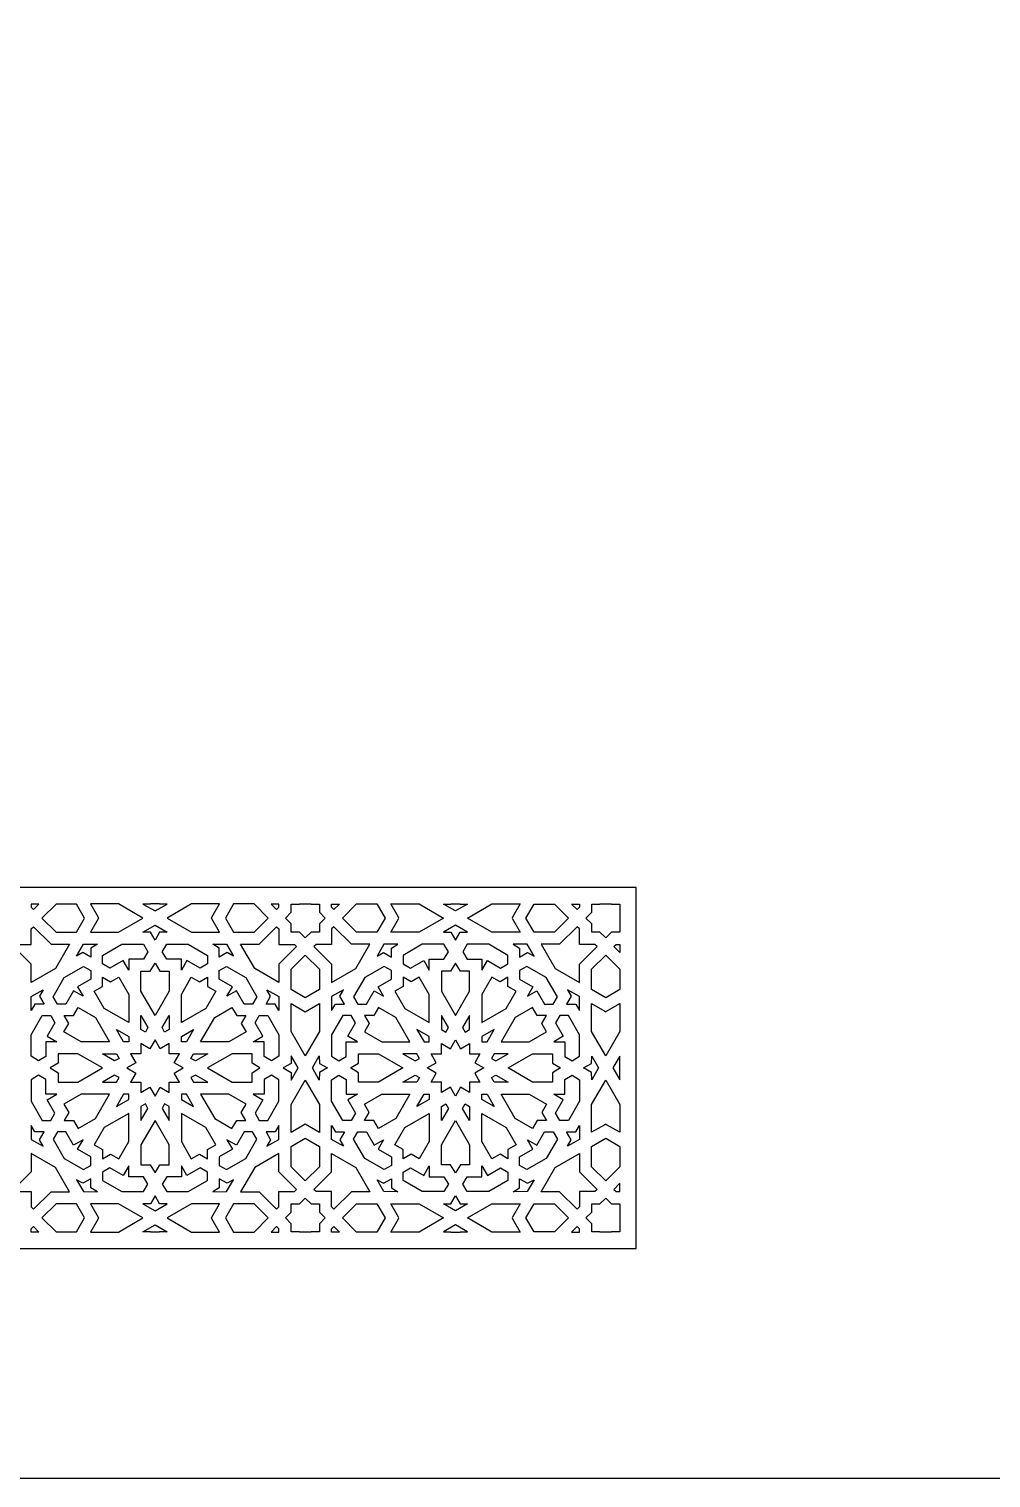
# Model space of a CAD drawing. Extents: x -425 to 425, y -1100 to 1100.
# Drawn here: x -209.2 to 25.6, y -1100 to -746.6 of the extents above; entities that cross this region are included whole.
import ezdxf

# ---------------------------------------------------------------- set-up
doc = ezdxf.new("R2010")
doc.units = 0
doc.layers.add('LAYER_1', color=18, linetype='CONTINUOUS')
doc.layers.add('LAYER_2', color=5, linetype='CONTINUOUS')

msp = doc.modelspace()

# ---------------------------------------------------------------- linework, layer by layer
at = {"layer": 'LAYER_1'}
for points in [[(-425, -1100), (425, -1100), (425, 1100), (-425, 1100)], [(-208.65, -960.01), (-208.65, -960.79), (-208.09, -961.34), (-206.75, -960.01)], [(-206, -963.44), (-202.56, -966.88), (-197.58, -966.88), (-195.59, -963.44), (-197.58, -960.01), (-202.56, -960.01)], [(-192.22, -963.44), (-192.27, -963.65), (-194.14, -966.88), (-187.3, -966.88), (-181.37, -963.44), (-187.3, -960), (-194.14, -960), (-192.27, -963.23)], [(-179.53, -960), (-179.53, -960.01), (-181.35, -960.03), (-178.41, -961.71), (-175.48, -960.02), (-177.29, -960.01), (-177.29, -960)], [(-175.45, -963.44), (-169.51, -966.89), (-162.67, -966.88), (-164.54, -963.65), (-164.59, -963.44), (-164.54, -963.23), (-162.67, -960), (-169.51, -960)], [(-161.23, -963.44), (-159.23, -966.88), (-154.25, -966.88), (-150.8, -963.44), (-154.25, -960), (-159.23, -960)], [(-150.07, -960.01), (-148.73, -961.34), (-148.17, -960.79), (-148.17, -960.01)], [(-141.75, -968.29), (-143.17, -966.88), (-145.19, -966.88), (-145.19, -964.87), (-146.61, -963.44), (-145.19, -962.02), (-145.19, -960.01), (-143.17, -960.01), (-143.16, -960), (-141.75, -960), (-140.33, -960), (-140.33, -960.01), (-138.31, -960.01), (-138.31, -962.02), (-136.89, -963.44), (-138.31, -964.87), (-138.31, -966.88), (-140.33, -966.88)], [(-133.43, -960.01), (-134.77, -961.34), (-135.32, -960.79), (-135.32, -960.01)], [(-122.27, -963.44), (-124.26, -966.88), (-129.25, -966.88), (-132.69, -963.44), (-129.25, -960), (-124.26, -960)], [(-108.05, -963.44), (-113.99, -966.89), (-120.83, -966.88), (-118.96, -963.65), (-118.9, -963.44), (-118.96, -963.23), (-120.83, -960), (-113.99, -960)], [(-103.97, -960), (-103.97, -960.01), (-102.15, -960.03), (-105.09, -961.71), (-108.02, -960.02), (-106.21, -960.01), (-106.2, -960)], [(-91.28, -963.44), (-91.22, -963.65), (-89.35, -966.88), (-96.19, -966.88), (-102.13, -963.44), (-96.19, -960), (-89.35, -960), (-91.22, -963.23)], [(-77.49, -963.44), (-80.94, -966.88), (-85.92, -966.88), (-87.9, -963.44), (-85.92, -960.01), (-80.94, -960.01)], [(-74.85, -960.01), (-74.85, -960.79), (-75.4, -961.34), (-76.75, -960.01)], [(-64.99, -966.88), (-67.01, -966.88), (-68.43, -968.29), (-69.85, -966.88), (-71.86, -966.88), (-71.86, -964.87), (-73.28, -963.44), (-71.86, -962.02), (-71.86, -960.01), (-69.85, -960.01), (-69.84, -960), (-68.43, -960), (-67.01, -960), (-67.01, -960.01), (-64.99, -960.01)], [(-202.73, -975.75), (-208.66, -979.17), (-208.66, -974.69), (-212.96, -970.4), (-212.41, -969.85), (-208.65, -969.85), (-208.65, -966.1), (-208.09, -965.54), (-203.79, -969.83), (-199.3, -969.83)], [(-175.48, -966.86), (-177.29, -966.88), (-178.41, -968.82), (-179.53, -966.88), (-181.35, -966.86), (-178.41, -965.18)], [(-153.03, -969.83), (-148.73, -965.54), (-148.17, -966.1), (-148.17, -969.85), (-144.41, -969.85), (-143.86, -970.4), (-148.16, -974.69), (-148.16, -979.17), (-154.09, -975.75), (-157.52, -969.83)], [(-130.46, -969.83), (-134.77, -965.54), (-135.32, -966.1), (-135.32, -969.85), (-139.08, -969.85), (-139.64, -970.4), (-135.33, -974.69), (-135.33, -979.17), (-129.4, -975.75), (-125.98, -969.83)], [(-108.02, -966.86), (-106.21, -966.88), (-105.09, -968.82), (-103.97, -966.88), (-102.15, -966.86), (-105.09, -965.18)], [(-80.77, -975.75), (-74.84, -979.17), (-74.84, -974.69), (-70.53, -970.4), (-71.09, -969.85), (-74.85, -969.85), (-74.85, -966.1), (-75.4, -965.54), (-79.71, -969.83), (-84.2, -969.83)], [(-194.04, -972.99), (-195.99, -971.87), (-197.56, -972.76), (-195.87, -969.84), (-192.48, -969.83), (-194.04, -970.76)], [(-181.25, -973.43), (-184.83, -973.43), (-184.83, -976.11), (-186.18, -973.78), (-189.42, -975.66), (-191.22, -974.62), (-191.22, -972.54), (-186.51, -969.84), (-181.26, -969.84), (-180.15, -971.64)], [(-176.66, -971.64), (-175.56, -969.84), (-170.31, -969.84), (-165.6, -972.54), (-165.6, -974.62), (-167.4, -975.66), (-170.64, -973.78), (-171.99, -976.11), (-171.99, -973.43), (-175.56, -973.43)], [(-162.77, -970.76), (-164.34, -969.83), (-160.95, -969.84), (-159.26, -972.76), (-160.83, -971.87), (-162.77, -972.99)], [(-120.72, -970.76), (-119.16, -969.83), (-122.55, -969.84), (-124.24, -972.76), (-122.66, -971.87), (-120.72, -972.99)], [(-106.83, -971.64), (-107.94, -969.84), (-113.19, -969.84), (-117.9, -972.54), (-117.9, -974.62), (-116.1, -975.66), (-112.85, -973.78), (-111.51, -976.11), (-111.51, -973.43), (-107.93, -973.43)], [(-102.24, -973.43), (-98.67, -973.43), (-98.67, -976.11), (-97.32, -973.78), (-94.08, -975.66), (-92.28, -974.62), (-92.28, -972.54), (-96.98, -969.84), (-102.23, -969.84), (-103.34, -971.64)], [(-89.45, -972.99), (-87.51, -971.87), (-85.93, -972.76), (-87.63, -969.84), (-91.02, -969.83), (-89.45, -970.76)], [(-65, -971.87), (-66.47, -970.4), (-65.92, -969.85), (-65, -969.85)], [(-195.84, -975.21), (-194.04, -976.25), (-194.04, -978.32), (-197.29, -980.19), (-195.95, -982.51), (-198.27, -981.17), (-200.15, -984.41), (-202.23, -984.41), (-203.27, -982.61), (-200.55, -977.92)], [(-179.59, -976.4), (-178.41, -974.47), (-177.23, -976.4), (-174.97, -976.39), (-174.97, -981.25), (-178.41, -987.2), (-181.85, -981.25), (-181.85, -976.39)], [(-162.77, -976.25), (-160.98, -975.21), (-156.27, -977.92), (-153.55, -982.61), (-154.59, -984.41), (-156.67, -984.41), (-158.55, -981.17), (-160.87, -982.51), (-159.53, -980.19), (-162.77, -978.32)], [(-141.75, -982.86), (-145.2, -980.88), (-145.19, -975.91), (-141.75, -972.48), (-138.3, -975.91), (-138.3, -980.88)], [(-120.72, -976.25), (-122.52, -975.21), (-127.23, -977.92), (-129.94, -982.61), (-128.91, -984.41), (-126.82, -984.41), (-124.95, -981.17), (-122.62, -982.51), (-123.96, -980.19), (-120.72, -978.32)], [(-103.9, -976.4), (-105.09, -974.47), (-106.27, -976.4), (-108.53, -976.39), (-108.53, -981.25), (-105.09, -987.2), (-101.64, -981.25), (-101.64, -976.39)], [(-87.65, -975.21), (-89.45, -976.25), (-89.45, -978.32), (-86.21, -980.19), (-87.55, -982.51), (-85.23, -981.17), (-83.35, -984.41), (-81.27, -984.41), (-80.23, -982.61), (-82.95, -977.92)], [(-68.43, -982.86), (-71.87, -980.88), (-71.87, -975.91), (-68.43, -972.48), (-68.43, -972.48), (-68.42, -972.48), (-64.98, -975.91), (-64.98, -980.88)], [(-193.22, -981.28), (-191.22, -980.12), (-191.22, -977.87), (-189.27, -979), (-187.26, -977.84), (-184.83, -982.04), (-184.83, -988.91), (-190.79, -985.48)], [(-169.56, -977.84), (-167.55, -979), (-165.6, -977.87), (-165.6, -980.12), (-163.6, -981.28), (-166.03, -985.48), (-171.99, -988.91), (-171.99, -982.04)], [(-113.94, -977.84), (-115.94, -979), (-117.9, -977.87), (-117.9, -980.12), (-119.9, -981.28), (-117.47, -985.48), (-111.51, -988.91), (-111.51, -982.04)], [(-90.27, -981.28), (-92.28, -980.12), (-92.28, -977.87), (-94.23, -979), (-96.23, -977.84), (-98.67, -982.04), (-98.67, -988.91), (-92.7, -985.48)], [(-205.72, -980.9), (-206.61, -982.47), (-205.49, -984.41), (-207.73, -984.41), (-208.66, -985.97), (-208.65, -982.59)], [(-150.21, -982.47), (-151.1, -980.9), (-148.17, -982.59), (-148.16, -985.97), (-149.09, -984.41), (-151.33, -984.41)], [(-133.29, -982.47), (-132.4, -980.9), (-135.33, -982.59), (-135.33, -985.97), (-134.41, -984.41), (-132.17, -984.41)], [(-77.78, -980.9), (-76.88, -982.47), (-78.01, -984.41), (-75.76, -984.41), (-74.84, -985.97), (-74.85, -982.59)], [(-200.63, -991.17), (-199.47, -989.17), (-200.6, -987.22), (-198.34, -987.22), (-197.18, -985.23), (-192.97, -987.65), (-189.53, -993.6), (-196.41, -993.6)], [(-159.64, -985.23), (-158.48, -987.22), (-156.22, -987.22), (-157.35, -989.17), (-156.19, -991.17), (-160.4, -993.6), (-167.29, -993.6), (-163.85, -987.65)], [(-141.75, -997.03), (-141.75, -997.03), (-145.2, -991.13), (-145.19, -984.3), (-141.75, -986.29), (-138.3, -984.3), (-138.3, -991.13), (-141.74, -997.03)], [(-123.86, -985.23), (-125.02, -987.22), (-127.27, -987.22), (-126.15, -989.17), (-127.31, -991.17), (-123.09, -993.6), (-116.2, -993.6), (-119.65, -987.65)], [(-82.87, -991.17), (-84.03, -989.17), (-82.9, -987.22), (-85.15, -987.22), (-86.32, -985.23), (-90.53, -987.65), (-93.97, -993.6), (-87.08, -993.6)], [(-68.43, -997.03), (-68.43, -997.03), (-71.87, -991.13), (-71.87, -984.31), (-68.63, -986.17), (-68.43, -986.29), (-68.43, -986.29), (-68.42, -986.29), (-68.22, -986.17), (-64.98, -984.31), (-64.98, -991.13), (-68.43, -997.03)], [(-204.7, -992.25), (-202.36, -993.6), (-205.06, -993.6), (-205.06, -997.16), (-206.85, -998.26), (-208.65, -997.15), (-208.66, -991.92), (-205.94, -987.22), (-203.86, -987.22), (-202.82, -989.02)], [(-181.85, -990.63), (-181.85, -987.18), (-180.13, -990.16), (-180.76, -991.26)], [(-176.69, -990.16), (-174.97, -987.18), (-174.97, -990.63), (-176.06, -991.26)], [(-152.12, -992.25), (-154, -989.02), (-152.96, -987.22), (-150.88, -987.22), (-148.16, -991.92), (-148.16, -997.15), (-149.97, -998.26), (-151.76, -997.16), (-151.76, -993.6), (-154.45, -993.6)], [(-131.37, -992.25), (-129.5, -989.02), (-130.54, -987.22), (-132.62, -987.22), (-135.33, -991.92), (-135.33, -997.15), (-133.53, -998.26), (-131.73, -997.16), (-131.73, -993.6), (-129.04, -993.6)], [(-106.8, -990.16), (-108.53, -987.18), (-108.53, -990.63), (-107.44, -991.26)], [(-101.64, -990.63), (-101.64, -987.18), (-103.37, -990.16), (-102.74, -991.26)], [(-78.8, -992.25), (-81.13, -993.6), (-78.44, -993.6), (-78.44, -997.16), (-76.65, -998.26), (-74.84, -997.15), (-74.84, -991.92), (-77.55, -987.22), (-79.64, -987.22), (-80.68, -989.02)], [(-184.83, -993.6), (-186.09, -993.6), (-187.82, -990.62), (-184.83, -992.34)], [(-170.73, -993.6), (-171.99, -993.6), (-171.99, -992.34), (-169, -990.62)], [(-112.77, -993.6), (-111.51, -993.6), (-111.51, -992.34), (-114.49, -990.62)], [(-98.67, -993.6), (-97.4, -993.6), (-95.68, -990.62), (-98.67, -992.34)], [(-204, -1000), (-202.08, -1001.18), (-202.08, -1003.43), (-197.21, -1003.43), (-191.25, -1000), (-197.21, -996.57), (-202.08, -996.57), (-202.08, -998.82)], [(-188.27, -998.29), (-191.26, -996.57), (-187.81, -996.57), (-187.18, -997.66)], [(-185.3, -1000), (-183.11, -1001.26), (-184.37, -1003.43), (-181.85, -1003.43), (-181.85, -1005.95), (-179.67, -1004.69), (-178.41, -1006.87), (-177.15, -1004.69), (-174.97, -1005.95), (-174.97, -1003.43), (-172.45, -1003.43), (-173.71, -1001.26), (-171.52, -1000), (-173.71, -998.74), (-172.45, -996.57), (-174.97, -996.57), (-174.97, -994.05), (-177.15, -995.31), (-178.41, -993.13), (-179.67, -995.31), (-181.85, -994.05), (-181.85, -996.57), (-184.37, -996.57), (-183.11, -998.74)], [(-168.55, -998.29), (-169.64, -997.66), (-169.01, -996.57), (-165.56, -996.57)], [(-165.57, -1000), (-159.61, -1003.43), (-154.74, -1003.43), (-154.74, -1001.18), (-152.81, -1000), (-154.74, -998.82), (-154.74, -996.57), (-159.61, -996.57)], [(-117.92, -1000), (-123.89, -1003.43), (-128.76, -1003.43), (-128.75, -1001.18), (-130.68, -1000), (-128.75, -998.82), (-128.76, -996.57), (-123.89, -996.57)], [(-114.95, -998.29), (-113.85, -997.66), (-114.49, -996.57), (-117.94, -996.57)], [(-98.2, -1000), (-100.38, -1001.26), (-99.12, -1003.43), (-101.64, -1003.43), (-101.64, -1005.95), (-103.83, -1004.69), (-105.09, -1006.87), (-106.35, -1004.69), (-108.53, -1005.95), (-108.53, -1003.43), (-111.05, -1003.43), (-109.79, -1001.26), (-111.97, -1000), (-109.79, -998.74), (-111.05, -996.57), (-108.53, -996.57), (-108.53, -994.05), (-106.35, -995.31), (-105.09, -993.13), (-103.83, -995.31), (-101.64, -994.05), (-101.64, -996.57), (-99.12, -996.57), (-100.38, -998.74)], [(-95.22, -998.29), (-92.23, -996.57), (-95.69, -996.57), (-96.32, -997.66)], [(-79.49, -1000), (-81.42, -1001.18), (-81.42, -1003.43), (-86.28, -1003.43), (-92.25, -1000), (-86.28, -996.57), (-81.42, -996.57), (-81.42, -998.82)], [(-147.14, -1000), (-145.2, -1001.12), (-145.18, -1002.93), (-143.49, -1000), (-145.18, -997.07), (-145.2, -998.88)], [(-136.36, -1000), (-138.3, -1001.12), (-138.32, -1002.93), (-140, -1000), (-138.32, -997.07), (-138.3, -998.88)], [(-70.17, -1000), (-71.86, -1002.92), (-71.87, -1001.12), (-73.82, -1000), (-71.87, -998.88), (-71.86, -997.08)], [(-65, -997.08), (-65, -997.08), (-66.69, -1000), (-65, -1002.92), (-65, -1002.92)], [(-204.7, -1007.75), (-202.36, -1006.4), (-205.06, -1006.4), (-205.06, -1002.84), (-206.85, -1001.74), (-208.65, -1002.85), (-208.66, -1008.08), (-205.94, -1012.78), (-203.86, -1012.78), (-202.82, -1010.98)], [(-188.27, -1001.71), (-191.26, -1003.43), (-187.81, -1003.43), (-187.18, -1002.34)], [(-168.55, -1001.71), (-169.64, -1002.34), (-169.01, -1003.43), (-165.56, -1003.43)], [(-152.12, -1007.75), (-154, -1010.98), (-152.96, -1012.78), (-150.88, -1012.78), (-148.16, -1008.08), (-148.16, -1002.85), (-149.97, -1001.74), (-151.76, -1002.84), (-151.76, -1006.4), (-154.45, -1006.4)], [(-141.75, -1013.71), (-145.19, -1015.7), (-145.2, -1008.87), (-141.75, -1002.97), (-141.75, -1002.97), (-141.74, -1002.97), (-138.3, -1008.87), (-138.3, -1015.7)], [(-131.37, -1007.75), (-129.5, -1010.98), (-130.54, -1012.78), (-132.62, -1012.78), (-135.33, -1008.08), (-135.33, -1002.85), (-133.53, -1001.74), (-131.73, -1002.84), (-131.73, -1006.4), (-129.04, -1006.4)], [(-114.95, -1001.71), (-113.85, -1002.34), (-114.49, -1003.43), (-117.94, -1003.43)], [(-95.22, -1001.71), (-92.23, -1003.43), (-95.69, -1003.43), (-96.32, -1002.34)], [(-78.8, -1007.75), (-81.13, -1006.4), (-78.44, -1006.4), (-78.44, -1002.84), (-76.65, -1001.74), (-74.84, -1002.85), (-74.84, -1008.08), (-77.55, -1012.78), (-79.64, -1012.78), (-80.68, -1010.98)], [(-68.43, -1013.71), (-68.43, -1013.71), (-68.63, -1013.83), (-71.87, -1015.69), (-71.87, -1008.87), (-68.43, -1002.97), (-68.43, -1002.97), (-68.43, -1002.97), (-64.98, -1008.87), (-64.98, -1015.69), (-68.22, -1013.83), (-68.42, -1013.71)], [(-200.63, -1008.83), (-199.47, -1010.83), (-200.6, -1012.78), (-198.34, -1012.78), (-197.18, -1014.77), (-192.97, -1012.35), (-189.53, -1006.4), (-196.41, -1006.4)], [(-184.83, -1006.4), (-186.09, -1006.4), (-187.82, -1009.38), (-184.83, -1007.66)], [(-170.73, -1006.4), (-171.99, -1006.4), (-171.99, -1007.66), (-169, -1009.38)], [(-159.64, -1014.77), (-158.48, -1012.78), (-156.22, -1012.78), (-157.35, -1010.83), (-156.19, -1008.83), (-160.4, -1006.4), (-167.29, -1006.4), (-163.85, -1012.35)], [(-123.86, -1014.77), (-125.02, -1012.78), (-127.27, -1012.78), (-126.15, -1010.83), (-127.31, -1008.83), (-123.09, -1006.4), (-116.2, -1006.4), (-119.65, -1012.35)], [(-112.77, -1006.4), (-111.51, -1006.4), (-111.51, -1007.66), (-114.49, -1009.38)], [(-98.67, -1006.4), (-97.4, -1006.4), (-95.68, -1009.38), (-98.67, -1007.66)], [(-82.87, -1008.83), (-84.03, -1010.83), (-82.9, -1012.78), (-85.15, -1012.78), (-86.32, -1014.77), (-90.53, -1012.35), (-93.97, -1006.4), (-87.08, -1006.4)], [(-181.85, -1009.37), (-181.85, -1012.82), (-180.13, -1009.84), (-180.76, -1008.74)], [(-176.69, -1009.84), (-174.97, -1012.82), (-174.97, -1009.37), (-176.06, -1008.74)], [(-106.8, -1009.84), (-108.53, -1012.82), (-108.53, -1009.37), (-107.44, -1008.74)], [(-101.64, -1009.37), (-101.64, -1012.82), (-103.37, -1009.84), (-102.74, -1008.74)], [(-205.72, -1019.1), (-206.61, -1017.53), (-205.49, -1015.59), (-207.73, -1015.59), (-208.66, -1014.03), (-208.65, -1017.41)], [(-193.22, -1018.72), (-191.22, -1019.88), (-191.22, -1022.13), (-189.27, -1021), (-187.26, -1022.16), (-184.83, -1017.96), (-184.83, -1011.09), (-190.79, -1014.52)], [(-179.59, -1023.6), (-178.41, -1025.53), (-177.23, -1023.6), (-174.97, -1023.61), (-174.97, -1018.75), (-178.41, -1012.8), (-181.85, -1018.75), (-181.85, -1023.61)], [(-169.56, -1022.16), (-167.55, -1021), (-165.6, -1022.13), (-165.6, -1019.88), (-163.6, -1018.72), (-166.03, -1014.52), (-171.99, -1011.09), (-171.99, -1017.96)], [(-150.21, -1017.53), (-151.1, -1019.1), (-148.17, -1017.41), (-148.16, -1014.03), (-149.09, -1015.59), (-151.33, -1015.59)], [(-133.29, -1017.53), (-132.4, -1019.1), (-135.33, -1017.41), (-135.33, -1014.03), (-134.41, -1015.59), (-132.17, -1015.59)], [(-113.94, -1022.16), (-115.94, -1021), (-117.9, -1022.13), (-117.9, -1019.88), (-119.9, -1018.72), (-117.47, -1014.52), (-111.51, -1011.09), (-111.51, -1017.96)], [(-103.9, -1023.6), (-105.09, -1025.53), (-106.27, -1023.6), (-108.53, -1023.61), (-108.53, -1018.75), (-105.09, -1012.8), (-101.64, -1018.75), (-101.64, -1023.61)], [(-90.27, -1018.72), (-92.28, -1019.88), (-92.28, -1022.13), (-94.23, -1021), (-96.23, -1022.16), (-98.67, -1017.96), (-98.67, -1011.09), (-92.7, -1014.52)], [(-77.78, -1019.1), (-76.88, -1017.53), (-78.01, -1015.59), (-75.76, -1015.59), (-74.84, -1014.03), (-74.85, -1017.41)], [(-195.84, -1024.79), (-194.04, -1023.75), (-194.04, -1021.68), (-197.29, -1019.81), (-195.95, -1017.49), (-198.27, -1018.83), (-200.15, -1015.59), (-202.23, -1015.59), (-203.27, -1017.39), (-200.55, -1022.08)], [(-162.77, -1023.75), (-160.98, -1024.79), (-156.27, -1022.08), (-153.55, -1017.39), (-154.59, -1015.59), (-156.67, -1015.59), (-158.55, -1018.83), (-160.87, -1017.49), (-159.53, -1019.81), (-162.77, -1021.68)], [(-141.75, -1027.52), (-145.19, -1024.09), (-145.2, -1019.12), (-141.75, -1017.14), (-138.3, -1019.12), (-138.3, -1024.09)], [(-120.72, -1023.75), (-122.52, -1024.79), (-127.23, -1022.08), (-129.94, -1017.39), (-128.91, -1015.59), (-126.82, -1015.59), (-124.95, -1018.83), (-122.62, -1017.49), (-123.96, -1019.81), (-120.72, -1021.68)], [(-87.65, -1024.79), (-89.45, -1023.75), (-89.45, -1021.68), (-86.21, -1019.81), (-87.55, -1017.49), (-85.23, -1018.83), (-83.35, -1015.59), (-81.27, -1015.59), (-80.23, -1017.39), (-82.95, -1022.08)], [(-68.43, -1027.52), (-68.43, -1027.52), (-71.87, -1024.09), (-71.87, -1019.12), (-68.43, -1017.14), (-64.98, -1019.12), (-64.98, -1024.09), (-68.42, -1027.52)], [(-202.73, -1024.25), (-208.66, -1020.83), (-208.66, -1025.31), (-212.96, -1029.6), (-212.41, -1030.15), (-208.65, -1030.15), (-208.65, -1033.9), (-208.09, -1034.46), (-203.79, -1030.17), (-199.3, -1030.17)], [(-153.03, -1030.17), (-148.73, -1034.46), (-148.17, -1033.9), (-148.17, -1030.15), (-144.41, -1030.15), (-143.86, -1029.6), (-148.16, -1025.31), (-148.16, -1020.83), (-154.09, -1024.25), (-157.52, -1030.17)], [(-130.46, -1030.17), (-134.77, -1034.46), (-135.32, -1033.9), (-135.32, -1030.15), (-139.08, -1030.15), (-139.64, -1029.6), (-135.33, -1025.31), (-135.33, -1020.83), (-129.4, -1024.25), (-125.98, -1030.17)], [(-80.77, -1024.25), (-74.84, -1020.83), (-74.84, -1025.31), (-70.53, -1029.6), (-71.09, -1030.15), (-74.85, -1030.15), (-74.85, -1033.9), (-75.4, -1034.46), (-79.71, -1030.17), (-84.2, -1030.17)], [(-181.25, -1026.57), (-184.83, -1026.57), (-184.83, -1023.89), (-186.18, -1026.22), (-189.42, -1024.34), (-191.22, -1025.38), (-191.22, -1027.46), (-186.51, -1030.16), (-181.26, -1030.16), (-180.15, -1028.36)], [(-176.66, -1028.36), (-175.56, -1030.16), (-170.31, -1030.16), (-165.6, -1027.46), (-165.6, -1025.38), (-167.4, -1024.34), (-170.64, -1026.22), (-171.99, -1023.89), (-171.99, -1026.57), (-175.56, -1026.57)], [(-106.83, -1028.36), (-107.94, -1030.16), (-113.19, -1030.16), (-117.9, -1027.46), (-117.9, -1025.38), (-116.1, -1024.34), (-112.85, -1026.22), (-111.51, -1023.89), (-111.51, -1026.57), (-107.93, -1026.57)], [(-102.24, -1026.57), (-98.67, -1026.57), (-98.67, -1023.89), (-97.32, -1026.22), (-94.08, -1024.34), (-92.28, -1025.38), (-92.28, -1027.46), (-96.98, -1030.16), (-102.23, -1030.16), (-103.34, -1028.36)], [(-194.04, -1027.01), (-195.99, -1028.13), (-197.56, -1027.24), (-195.87, -1030.16), (-192.48, -1030.17), (-194.04, -1029.24)], [(-162.77, -1029.24), (-164.34, -1030.17), (-160.95, -1030.16), (-159.26, -1027.24), (-160.83, -1028.13), (-162.77, -1027.01)], [(-120.72, -1029.24), (-119.16, -1030.17), (-122.55, -1030.16), (-124.24, -1027.24), (-122.66, -1028.13), (-120.72, -1027.01)], [(-89.45, -1027.01), (-87.51, -1028.13), (-85.93, -1027.24), (-87.63, -1030.16), (-91.02, -1030.17), (-89.45, -1029.24)], [(-65, -1028.13), (-66.47, -1029.6), (-65.92, -1030.15), (-65, -1030.15)], [(-175.48, -1033.14), (-177.29, -1033.12), (-178.41, -1031.18), (-179.53, -1033.12), (-181.35, -1033.14), (-178.41, -1034.82)], [(-141.75, -1040), (-143.16, -1040), (-143.17, -1039.99), (-145.19, -1039.99), (-145.19, -1037.98), (-146.61, -1036.56), (-145.19, -1035.13), (-145.19, -1033.12), (-143.17, -1033.12), (-141.75, -1031.71), (-140.33, -1033.12), (-138.31, -1033.12), (-138.31, -1035.13), (-136.89, -1036.56), (-138.31, -1037.98), (-138.31, -1039.99), (-140.33, -1039.99), (-140.33, -1040)], [(-108.02, -1033.14), (-106.21, -1033.12), (-105.09, -1031.18), (-103.97, -1033.12), (-102.15, -1033.14), (-105.09, -1034.82)], [(-64.99, -1039.99), (-67.01, -1039.99), (-67.01, -1040), (-68.43, -1040), (-69.84, -1040), (-69.85, -1039.99), (-71.86, -1039.99), (-71.86, -1037.98), (-73.28, -1036.56), (-71.86, -1035.13), (-71.86, -1033.12), (-69.85, -1033.12), (-68.43, -1031.71), (-67.01, -1033.12), (-64.99, -1033.12)], [(-206, -1036.56), (-202.56, -1039.99), (-197.58, -1039.99), (-195.59, -1036.56), (-197.58, -1033.12), (-202.56, -1033.12)], [(-192.22, -1036.56), (-192.27, -1036.77), (-194.14, -1040), (-187.3, -1040), (-181.37, -1036.56), (-187.3, -1033.12), (-194.14, -1033.12), (-192.27, -1036.35)], [(-175.45, -1036.56), (-169.51, -1040), (-162.67, -1040), (-164.54, -1036.77), (-164.59, -1036.56), (-164.54, -1036.35), (-162.67, -1033.12), (-169.51, -1033.11)], [(-161.23, -1036.56), (-159.23, -1040), (-154.25, -1040), (-150.8, -1036.56), (-154.25, -1033.12), (-159.23, -1033.12)], [(-122.27, -1036.56), (-124.26, -1040), (-129.25, -1040), (-132.69, -1036.56), (-129.25, -1033.12), (-124.26, -1033.12)], [(-108.05, -1036.56), (-113.99, -1040), (-120.83, -1040), (-118.96, -1036.77), (-118.9, -1036.56), (-118.96, -1036.35), (-120.83, -1033.12), (-113.99, -1033.11)], [(-91.28, -1036.56), (-91.22, -1036.77), (-89.35, -1040), (-96.19, -1040), (-102.13, -1036.56), (-96.19, -1033.12), (-89.35, -1033.12), (-91.22, -1036.35)], [(-77.49, -1036.56), (-80.94, -1039.99), (-85.92, -1039.99), (-87.9, -1036.56), (-85.92, -1033.12), (-80.94, -1033.12)], [(-208.65, -1040), (-208.65, -1039.21), (-208.1, -1038.66), (-206.75, -1040)], [(-179.53, -1040), (-179.53, -1039.99), (-181.35, -1039.97), (-178.41, -1038.29), (-175.48, -1039.98), (-177.29, -1039.99), (-177.29, -1040)], [(-150.07, -1040), (-148.17, -1040), (-148.17, -1039.21), (-148.73, -1038.66)], [(-133.42, -1040), (-135.32, -1040), (-135.32, -1039.21), (-134.77, -1038.66)], [(-103.97, -1040), (-103.97, -1039.99), (-102.15, -1039.97), (-105.09, -1038.29), (-108.02, -1039.98), (-106.21, -1039.99), (-106.2, -1040)], [(-74.85, -1040), (-74.85, -1039.21), (-75.4, -1038.66), (-76.75, -1040)]]:
    msp.add_lwpolyline(points, close=True, dxfattribs=at)
at = {"layer": 'LAYER_2'}
msp.add_lwpolyline([(-368.99, -436), (-368.99, -1043.99), (-60.99, -1043.99), (-60.99, -956.01), (-281, -956.01), (-281, -436)], close=True, dxfattribs=at)

doc.saveas('drawing.dxf')
